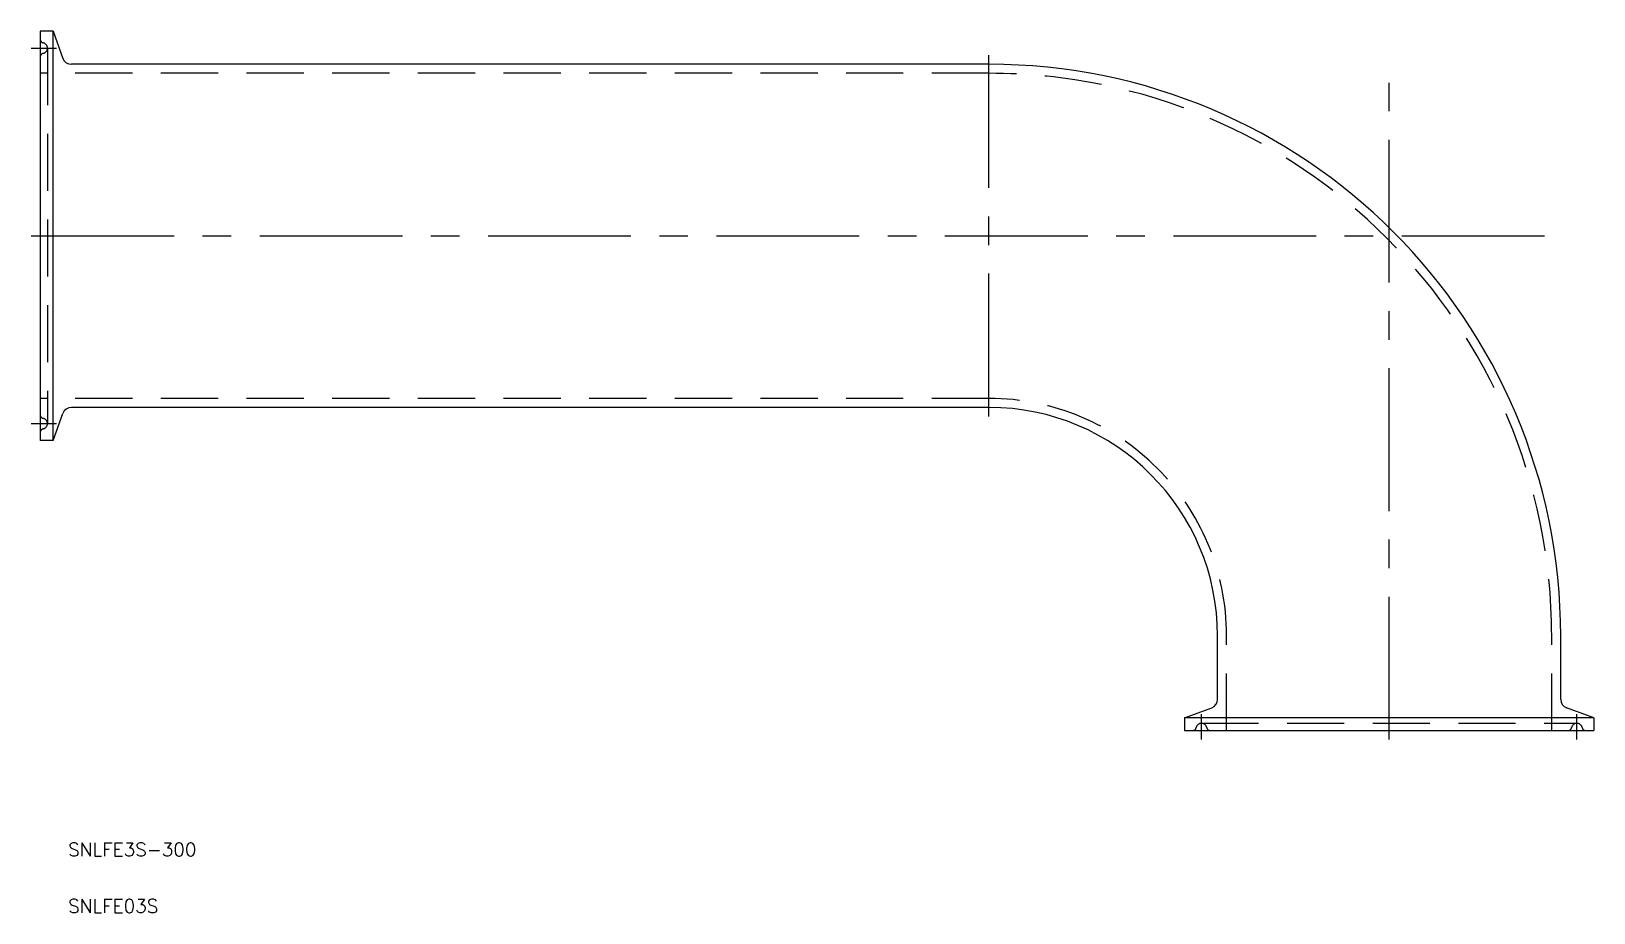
# Model space of a CAD drawing. Extents: x -302 to 45, y -41 to 155.
import ezdxf

# ---------------------------------------------------------------- set-up
doc = ezdxf.new("R2010")
doc.units = 0
doc.linetypes.add('CENTER', pattern=[50.8, 31.75, -6.35, 6.35, -6.35])
doc.linetypes.add('DASHED', pattern=[19.05, 12.7, -6.35])
doc.layers.get('0').update_dxf_attribs({"linetype": 'CONTINUOUS'})
doc.layers.add('CENTER', color=1, linetype='CENTER')
doc.styles.get("Standard").update_dxf_attribs({"font": 'txt.shx', "height": 3, "bigfont": 'bigfont.shx'})

msp = doc.modelspace()

# ---------------------------------------------------------------- linework, layer by layer
at = {"color": 7, "linetype": 'CONTINUOUS'}
for p, q in [((-300, 155.5), (-300, 64.5)), ((-297.15, 155.5), (-300, 155.5)), ((-297.15, 64.5), (-297.15, 155.5)), ((-297.15, 155.5), (-294.95, 149.47)), ((-89, 148.15), (-293.07, 148.15)), ((-297.15, 64.5), (-294.95, 70.53)), ((-89, 71.85), (-293.07, 71.85)), ((-297.15, 64.5), (-300, 64.5)), ((-38.15, 6.93), (-38.15, 21)), ((38.15, 6.93), (38.15, 21)), ((-45.5, 2.85), (-39.47, 5.05)), ((45.5, 2.85), (39.47, 5.05)), ((45.5, 2.85), (-45.5, 2.85)), ((-45.5, 2.85), (-45.5, 0)), ((-45.5, 0), (45.5, 0)), ((45.5, 2.85), (45.5, 0))]:
    msp.add_line(p, q, dxfattribs=at)
at = {"color": 3, "linetype": 'DASHED'}
for p, q in [((-298.4, 151.75), (-298.4, 68.25)), ((-89, 146.15), (-300, 146.15)), ((-89, 73.85), (-300, 73.85)), ((-36.15, 0), (-36.15, 21)), ((36.15, 0), (36.15, 21)), ((-41.75, 1.6), (41.75, 1.6))]:
    msp.add_line(p, q, dxfattribs=at)
for centre, radius, start, end in [((-299.2, 153.71), 0.8, 180, 258.463), ((-299.6, 151.75), 1.2, 281.537, 78.463), ((-299.2, 149.79), 0.8, 101.537, 180), ((-89, 21), 125.15, 0, 90), ((-89, 21), 52.85, 0, 90), ((-299.2, 70.21), 0.8, 180, 258.463), ((-299.2, 66.29), 0.8, 101.537, 180), ((-299.6, 68.25), 1.2, 281.537, 78.463), ((-43.71, 0.8), 0.8, 270, 348.463), ((-41.75, 0.4), 1.2, 11.537, 168.463), ((-39.79, 0.8), 0.8, 191.537, 270), ((39.79, 0.8), 0.8, 270, 348.463), ((41.75, 0.4), 1.2, 11.537, 168.463), ((43.71, 0.8), 0.8, 191.537, 270)]:
    msp.add_arc(centre, radius, start, end, dxfattribs=at)
at = {"color": 7, "linetype": 'CONTINUOUS'}
for centre, radius, start, end in [((-293.07, 150.15), 2, 200, 270), ((-89, 21), 127.15, 0, 90), ((-293.07, 69.85), 2, 90, 160), ((-89, 21), 50.85, 0, 90), ((-40.15, 6.93), 2, 290, 0), ((40.15, 6.93), 2, 180, 250)]:
    msp.add_arc(centre, radius, start, end, dxfattribs=at)
at = {"layer": 'CENTER', "color": 1, "linetype": 'CENTER'}
for p, q in [((-302, 151.75), (-296.4, 151.75)), ((-89, 69.85), (-89, 150.15)), ((0, -2), (0, 150.15)), ((-302, 110), (40.15, 110)), ((-302, 68.25), (-296.4, 68.25)), ((-41.75, -2), (-41.75, 3.6)), ((41.75, -2), (41.75, 3.6))]:
    msp.add_line(p, q, dxfattribs=at)

# ---------------------------------------------------------------- texts
at = {"color": 7, "linetype": 'CONTINUOUS'}
for s, p in [('SNLFE3S-300', (-293.8, -27.96)), ('SNLFE03S', (-293.8, -40.52))]:
    msp.add_text(s, height=3, dxfattribs=at).set_placement(p)

doc.saveas('drawing.dxf')
